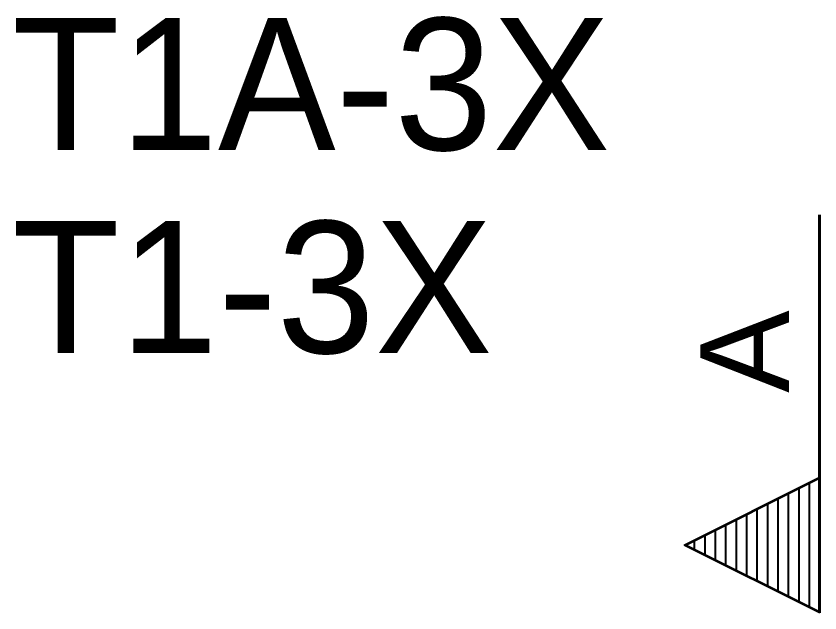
# Model space of a CAD drawing. Extents: x 15230 to 21256, y 3128 to 7338.
# Drawn here: x 19497.2 to 19620, y 5088.8 to 5179.9 of the extents above; entities that cross this region are included whole.
import ezdxf

# ---------------------------------------------------------------- set-up
doc = ezdxf.new("R2010")
doc.units = 0
doc.layers.add('3', color=3, linetype='Continuous')
doc.layers.add('NOME DA VIGA', color=6, linetype='Continuous', lineweight=25)
doc.styles.add('TQS_ARIAL', font='arial.ttf')

msp = doc.modelspace()

# ---------------------------------------------------------------- linework, layer by layer
at = {"layer": '3', "color": 7, "linetype": 'Continuous'}
for p, q in [((19619.95, 5088.92), (19619.95, 5149.58)), ((19620.04, 5149.58), (19620.04, 5088.78)), ((19599.3, 5099.15), (19619.95, 5109.48)), ((19599.49, 5099.15), (19619.95, 5109.38)), ((19618.44, 5089.67), (19618.44, 5108.63)), ((19615.25, 5091.27), (19615.25, 5107.03)), ((19616.85, 5090.47), (19616.85, 5107.83)), ((19613.66, 5092.07), (19613.66, 5106.23)), ((19610.47, 5093.66), (19610.47, 5104.64)), ((19612.06, 5092.87), (19612.06, 5105.43)), ((19608.88, 5094.46), (19608.87, 5103.84)), ((19605.68, 5096.06), (19605.68, 5102.24)), ((19607.28, 5095.26), (19607.28, 5103.04)), ((19604.09, 5096.85), (19604.09, 5101.45)), ((19600.89, 5098.45), (19600.89, 5099.85)), ((19602.49, 5097.65), (19602.49, 5100.65)), ((19620.04, 5088.78), (19599.3, 5099.15)), ((19619.95, 5088.92), (19599.49, 5099.15))]:
    msp.add_line(p, q, dxfattribs=at)
at = {"layer": '3', "linetype": 'Continuous'}
msp.add_lwpolyline([(19619.95, 5088.92), (19599.49, 5099.15), (19619.95, 5109.38), (19619.95, 5088.92)], dxfattribs=at)

# ---------------------------------------------------------------- texts
at = {"layer": '3', "color": 7, "linetype": 'Continuous', "style": 'TQS_ARIAL'}
msp.add_text('A', height=13.5, rotation=90, dxfattribs=at).set_placement((19615.29, 5122.41))
at = {"layer": 'NOME DA VIGA', "color": 6, "linetype": 'Continuous'}
for s, p in [('T1A-3X', (19496.61, 5159.48)), ('T1-3X', (19496.61, 5128.47))]:
    msp.add_text(s, height=20.16, dxfattribs=at).set_placement(p)

doc.saveas('drawing.dxf')
